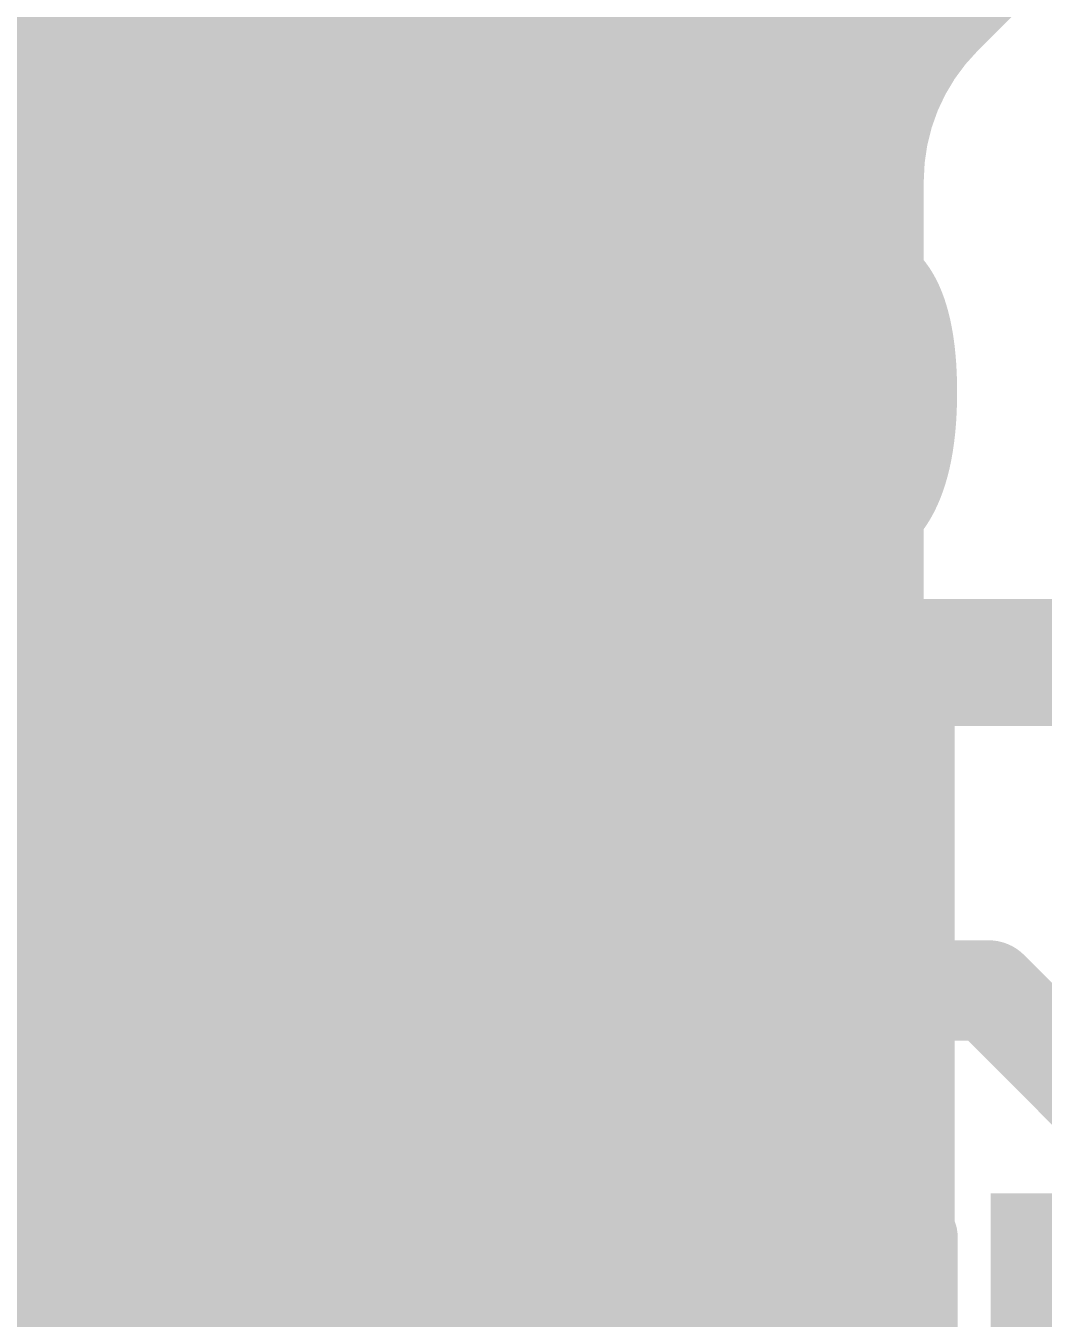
# Model space of a CAD drawing. Header units: inches. Extents: x 0 to 215, y 0 to 215.
# Drawn here: x 0.6263 to 0.6862, y 0.6337 to 0.7098 of the extents above; entities that cross this region are included whole.
import ezdxf

# ---------------------------------------------------------------- set-up
doc = ezdxf.new("R2010")
doc.units = ezdxf.units.IN
doc.header["$MEASUREMENT"] = 0
for name, color, linetype in [('BottomLayer', 5, 'Continuous'), ('BottomPaste', 16, 'Continuous'), ('BottomSolder', 6, 'Continuous'), ('TopLayer', 1, 'Continuous'), ('TopOverlay', 2, 'Continuous'), ('TopPaste', 8, 'Continuous'), ('TopSolder', 216, 'Continuous')]:
    doc.layers.add(name, color=color, linetype=linetype)
doc.styles.add('Arial', font='', dxfattribs={"height": 0.2})
doc.styles.get('Arial').set_extended_font_data('Arial')

# ---------------------------------------------------------------- blocks, each defined once
blk = doc.blocks.new('BF82192__10')
at = {"layer": 'BottomLayer'}
for points in [[(0.212598, 0.011811), (0.181102, 0.011811), (0.181102, 0.035433), (0.212598, 0.035433)], [(0.212598, -0.035433), (0.181102, -0.035433), (0.181102, -0.011811), (0.212598, -0.011811)]]:
    blk.add_hatch(color=5, dxfattribs=at).paths.add_polyline_path(points)
at = {"layer": 'BottomPaste'}
for points in [[(0.212598, 0.011811), (0.181102, 0.011811), (0.181102, 0.035433), (0.212598, 0.035433)], [(0.212598, -0.035433), (0.181102, -0.035433), (0.181102, -0.011811), (0.212598, -0.011811)]]:
    blk.add_hatch(color=16, dxfattribs=at).paths.add_polyline_path(points)
at = {"layer": 'BottomSolder'}
for points in [[(0.216598, 0.007811), (0.177102, 0.007811), (0.177102, 0.039433), (0.216598, 0.039433)], [(0.216598, -0.039433), (0.177102, -0.039433), (0.177102, -0.007811), (0.216598, -0.007811)], [(0.216598, -0.086677), (0.177102, -0.086677), (0.177102, -0.055055), (0.216598, -0.055055)]]:
    blk.add_hatch(color=6, dxfattribs=at).paths.add_polyline_path(points)
blk = doc.blocks.new('R0201_28')
at = {"layer": 'TopLayer'}
for points in [[(-0.01673, 0.007874), (-0.004919, 0.007874), (-0.004919, -0.007874), (-0.01673, -0.007874)], [(0.004916, 0.007874), (0.016727, 0.007874), (0.016727, -0.007874), (0.004916, -0.007874)]]:
    blk.add_hatch(color=1, dxfattribs=at).paths.add_polyline_path(points)
at = {"layer": 'TopPaste'}
for points in [[(-0.01673, 0.007874), (-0.004919, 0.007874), (-0.004919, -0.007874), (-0.01673, -0.007874)], [(0.004916, 0.007874), (0.016727, 0.007874), (0.016727, -0.007874), (0.004916, -0.007874)]]:
    blk.add_hatch(color=8, dxfattribs=at).paths.add_polyline_path(points)
at = {"layer": 'TopSolder'}
for points in [[(-0.02073, 0.011874), (-0.000919, 0.011874), (-0.000919, -0.011874), (-0.02073, -0.011874)], [(0.000916, 0.011874), (0.020727, 0.011874), (0.020727, -0.011874), (0.000916, -0.011874)]]:
    blk.add_hatch(color=216, dxfattribs=at).paths.add_polyline_path(points)
at = {"layer": 'TopOverlay'}
for points in [[(-0.003937, 0.014961, 0.003937, 0.003937, 0), (-0.023622, 0.014961, 0.003937, 0.003937, 0)], [(-0.023622, 0.014961, 0.003937, 0.003937, 0), (-0.023622, -0.014961, 0.003937, 0.003937, 0)], [(0.023622, 0.014961, 0.003937, 0.003937, 0), (0.003937, 0.014961, 0.003937, 0.003937, 0)], [(0.023622, 0.014961, 0.003937, 0.003937, 0), (0.023622, -0.014961, 0.003937, 0.003937, 0)], [(-0.003937, -0.014961, 0.003937, 0.003937, 0), (-0.023622, -0.014961, 0.003937, 0.003937, 0)], [(0.023622, -0.014961, 0.003937, 0.003937, 0), (0.003937, -0.014961, 0.003937, 0.003937, 0)]]:
    blk.add_lwpolyline(points, format="xyseb", dxfattribs=at)
for points in [[(-0.024606, 0.014961, 0.001969, 0.001969, 1), (-0.022638, 0.014961, 0.001969, 0.001969, 1)], [(-0.024606, 0.014961, 0.001969, 0.001969, 1), (-0.022638, 0.014961, 0.001969, 0.001969, 1)], [(-0.004921, 0.014961, 0.001969, 0.001969, 1), (-0.002953, 0.014961, 0.001969, 0.001969, 1)], [(0.002953, 0.014961, 0.001969, 0.001969, 1), (0.004921, 0.014961, 0.001969, 0.001969, 1)], [(0.022638, 0.014961, 0.001969, 0.001969, 1), (0.024606, 0.014961, 0.001969, 0.001969, 1)], [(0.022638, 0.014961, 0.001969, 0.001969, 1), (0.024606, 0.014961, 0.001969, 0.001969, 1)], [(-0.024606, -0.014961, 0.001969, 0.001969, 1), (-0.022638, -0.014961, 0.001969, 0.001969, 1)], [(-0.024606, -0.014961, 0.001969, 0.001969, 1), (-0.022638, -0.014961, 0.001969, 0.001969, 1)], [(-0.004921, -0.014961, 0.001969, 0.001969, 1), (-0.002953, -0.014961, 0.001969, 0.001969, 1)], [(0.002953, -0.014961, 0.001969, 0.001969, 1), (0.004921, -0.014961, 0.001969, 0.001969, 1)], [(0.022638, -0.014961, 0.001969, 0.001969, 1), (0.024606, -0.014961, 0.001969, 0.001969, 1)], [(0.022638, -0.014961, 0.001969, 0.001969, 1), (0.024606, -0.014961, 0.001969, 0.001969, 1)]]:
    blk.add_lwpolyline(points, format="xyseb", close=True, dxfattribs=at)
blk = doc.blocks.new('R0201_41')
at = {"layer": 'TopLayer'}
for points in [[(-0.01673, 0.007874), (-0.004919, 0.007874), (-0.004919, -0.007874), (-0.01673, -0.007874)], [(0.004916, 0.007874), (0.016727, 0.007874), (0.016727, -0.007874), (0.004916, -0.007874)]]:
    blk.add_hatch(color=1, dxfattribs=at).paths.add_polyline_path(points)
at = {"layer": 'TopPaste'}
for points in [[(-0.01673, 0.007874), (-0.004919, 0.007874), (-0.004919, -0.007874), (-0.01673, -0.007874)], [(0.004916, 0.007874), (0.016727, 0.007874), (0.016727, -0.007874), (0.004916, -0.007874)]]:
    blk.add_hatch(color=8, dxfattribs=at).paths.add_polyline_path(points)
at = {"layer": 'TopSolder'}
for points in [[(-0.02073, 0.011874), (-0.000919, 0.011874), (-0.000919, -0.011874), (-0.02073, -0.011874)], [(0.000916, 0.011874), (0.020727, 0.011874), (0.020727, -0.011874), (0.000916, -0.011874)]]:
    blk.add_hatch(color=216, dxfattribs=at).paths.add_polyline_path(points)
at = {"layer": 'TopOverlay'}
for points in [[(-0.003937, 0.014961, 0.003937, 0.003937, 0), (-0.023622, 0.014961, 0.003937, 0.003937, 0)], [(-0.023622, 0.014961, 0.003937, 0.003937, 0), (-0.023622, -0.014961, 0.003937, 0.003937, 0)], [(0.023622, 0.014961, 0.003937, 0.003937, 0), (0.003937, 0.014961, 0.003937, 0.003937, 0)], [(0.023622, 0.014961, 0.003937, 0.003937, 0), (0.023622, -0.014961, 0.003937, 0.003937, 0)], [(-0.003937, -0.014961, 0.003937, 0.003937, 0), (-0.023622, -0.014961, 0.003937, 0.003937, 0)], [(0.023622, -0.014961, 0.003937, 0.003937, 0), (0.003937, -0.014961, 0.003937, 0.003937, 0)]]:
    blk.add_lwpolyline(points, format="xyseb", dxfattribs=at)
for points in [[(-0.024606, 0.014961, 0.001969, 0.001969, 1), (-0.022638, 0.014961, 0.001969, 0.001969, 1)], [(-0.024606, 0.014961, 0.001969, 0.001969, 1), (-0.022638, 0.014961, 0.001969, 0.001969, 1)], [(-0.004921, 0.014961, 0.001969, 0.001969, 1), (-0.002953, 0.014961, 0.001969, 0.001969, 1)], [(0.002953, 0.014961, 0.001969, 0.001969, 1), (0.004921, 0.014961, 0.001969, 0.001969, 1)], [(0.022638, 0.014961, 0.001969, 0.001969, 1), (0.024606, 0.014961, 0.001969, 0.001969, 1)], [(0.022638, 0.014961, 0.001969, 0.001969, 1), (0.024606, 0.014961, 0.001969, 0.001969, 1)], [(-0.024606, -0.014961, 0.001969, 0.001969, 1), (-0.022638, -0.014961, 0.001969, 0.001969, 1)], [(-0.024606, -0.014961, 0.001969, 0.001969, 1), (-0.022638, -0.014961, 0.001969, 0.001969, 1)], [(-0.004921, -0.014961, 0.001969, 0.001969, 1), (-0.002953, -0.014961, 0.001969, 0.001969, 1)], [(0.002953, -0.014961, 0.001969, 0.001969, 1), (0.004921, -0.014961, 0.001969, 0.001969, 1)], [(0.022638, -0.014961, 0.001969, 0.001969, 1), (0.024606, -0.014961, 0.001969, 0.001969, 1)], [(0.022638, -0.014961, 0.001969, 0.001969, 1), (0.024606, -0.014961, 0.001969, 0.001969, 1)]]:
    blk.add_lwpolyline(points, format="xyseb", close=True, dxfattribs=at)
blk = doc.blocks.new('SOT_523_3_L1_6_W0_8_P1_00_LS1_6_BR_47')
at = {"layer": 'TopLayer'}
blk.add_hatch(color=1, dxfattribs=at).paths.add_polyline_path([(0.014382, -0.025943), (0.014382, -0.010195), (0.034461, -0.010195), (0.034461, -0.025943)])
at = {"layer": 'TopPaste'}
blk.add_hatch(color=8, dxfattribs=at).paths.add_polyline_path([(0.014382, -0.025943), (0.014382, -0.010195), (0.034461, -0.010195), (0.034461, -0.025943)])
at = {"layer": 'TopSolder'}
blk.add_hatch(color=216, dxfattribs=at).paths.add_polyline_path([(0.012382, -0.027943), (0.012382, -0.008195), (0.036461, -0.008195), (0.036461, -0.027943)])
at = {"layer": 'TopOverlay'}
for points in [[(-0.018887, -0.033817, 0.00748, 0.00748, 0), (-0.018887, -0.014098, 0.00748, 0.00748, 0)], [(0.016547, -0.033817, 0.00748, 0.00748, 0), (-0.018887, -0.033817, 0.00748, 0.00748, 0)], [(0.016547, -0.033817, 0.00748, 0.00748, 0), (0.016547, -0.033783, 0.00748, 0.00748, 0)]]:
    blk.add_lwpolyline(points, format="xyseb", dxfattribs=at)
for points in [[(-0.020757, -0.033817, 0.00374, 0.00374, 1), (-0.017017, -0.033817, 0.00374, 0.00374, 1)], [(-0.020757, -0.033817, 0.00374, 0.00374, 1), (-0.017017, -0.033817, 0.00374, 0.00374, 1)], [(0.014677, -0.033783, 0.00374, 0.00374, 1), (0.018417, -0.033783, 0.00374, 0.00374, 1)], [(0.014677, -0.033817, 0.00374, 0.00374, 1), (0.018417, -0.033817, 0.00374, 0.00374, 1)], [(0.014677, -0.033817, 0.00374, 0.00374, 1), (0.018417, -0.033817, 0.00374, 0.00374, 1)]]:
    blk.add_lwpolyline(points, format="xyseb", close=True, dxfattribs=at)

msp = doc.modelspace()

# ---------------------------------------------------------------- linework, layer by layer
at = {"layer": 'BottomLayer'}
for points in [[(0.665413, 0.697996, 0.005, 0.005, 0), (0.665413, 0.734492, 0.005, 0.005, 0)], [(0.680577, 0.710103, 0.005, 0.005, 0), (0.691437, 0.720963, 0.005, 0.005, 0)], [(0.665413, 0.710779, 0.005, 0.005, 0), (0.681253, 0.710779, 0.005, 0.005, 0)], [(0.676673, 0.700679, 0.005, 0.005, -0.198912), (0.680577, 0.710103, 0.005, 0.005, 0)], [(0.676673, 0.700679, 0.005, 0.005, -0.198912), (0.680577, 0.710103, 0.005, 0.005, 0)], [(0.665413, 0.706763, 0.005, 0.005, 0), (0.678143, 0.706763, 0.005, 0.005, 0)], [(0.665413, 0.702747, 0.005, 0.005, 0), (0.676835, 0.702747, 0.005, 0.005, 0)], [(0.676673, 0.59452, 0.005, 0.005, 0), (0.676673, 0.700679, 0.005, 0.005, 0)], [(0.665413, 0.698732, 0.005, 0.005, 0), (0.676673, 0.698732, 0.005, 0.005, 0)], [(0.621043, 0.697996, 0.005, 0.005, 0), (0.665413, 0.697996, 0.005, 0.005, 0)], [(0.61339, 0.694716, 0.005, 0.005, 0), (0.676673, 0.694716, 0.005, 0.005, 0)], [(0.61339, 0.6907, 0.005, 0.005, 0), (0.676673, 0.6907, 0.005, 0.005, 0)], [(0.621043, 0.687248, 0.005, 0.005, 0), (0.665413, 0.687248, 0.005, 0.005, 0)], [(0.643228, 0.669, 0.01, 0.01, 0), (0.643228, 0.684748, 0.01, 0.01, 0)], [(0.665413, 0.650752, 0.005, 0.005, 0), (0.665413, 0.687248, 0.005, 0.005, 0)], [(0.665413, 0.686685, 0.005, 0.005, 0), (0.676673, 0.686685, 0.005, 0.005, 0)], [(0.665413, 0.682669, 0.005, 0.005, 0), (0.676673, 0.682669, 0.005, 0.005, 0)], [(0.665413, 0.678653, 0.005, 0.005, 0), (0.676673, 0.678653, 0.005, 0.005, 0)], [(0.665413, 0.674638, 0.005, 0.005, 0), (0.676673, 0.674638, 0.005, 0.005, 0)], [(0.623543, 0.669, 0.01, 0.01, 0), (0.643228, 0.669, 0.01, 0.01, 0)], [(0.643228, 0.669, 0.01, 0.01, 0), (0.662913, 0.669, 0.01, 0.01, 0)], [(0.643228, 0.653252, 0.01, 0.01, 0), (0.643228, 0.669, 0.01, 0.01, 0)], [(0.665413, 0.670622, 0.005, 0.005, 0), (0.676673, 0.670622, 0.005, 0.005, 0)], [(0.640073, 0.665844, 0.005906, 0.005906, 0), (0.643228, 0.669, 0.005906, 0.005906, 0)], [(0.635378, 0.661149, 0.007874, 0.007874, 0), (0.640073, 0.665844, 0.007874, 0.007874, 0)], [(0.665413, 0.666606, 0.005, 0.005, 0), (0.676673, 0.666606, 0.005, 0.005, 0)], [(0.607028, 0.661149, 0.007874, 0.007874, 0), (0.635378, 0.661149, 0.007874, 0.007874, 0)], [(0.665413, 0.66259, 0.005, 0.005, 0), (0.676673, 0.66259, 0.005, 0.005, 0)], [(0.665413, 0.658575, 0.005, 0.005, 0), (0.676673, 0.658575, 0.005, 0.005, 0)], [(0.665413, 0.654559, 0.005, 0.005, 0), (0.676673, 0.654559, 0.005, 0.005, 0)], [(0.621043, 0.650752, 0.005, 0.005, 0), (0.665413, 0.650752, 0.005, 0.005, 0)], [(0.616637, 0.650543, 0.005, 0.005, 0), (0.676673, 0.650543, 0.005, 0.005, 0)], [(0.584778, 0.646528, 0.005, 0.005, 0), (0.676673, 0.646528, 0.005, 0.005, 0)], [(0.588794, 0.642512, 0.005, 0.005, 0), (0.676673, 0.642512, 0.005, 0.005, 0)], [(0.621043, 0.640004, 0.005, 0.005, 0), (0.665413, 0.640004, 0.005, 0.005, 0)], [(0.665413, 0.603508, 0.005, 0.005, 0), (0.665413, 0.640004, 0.005, 0.005, 0)], [(0.665413, 0.638496, 0.005, 0.005, 0), (0.676673, 0.638496, 0.005, 0.005, 0)], [(0.665413, 0.634481, 0.005, 0.005, 0), (0.676673, 0.634481, 0.005, 0.005, 0)]]:
    msp.add_lwpolyline(points, format="xyseb", dxfattribs=at)
for points in [[(0.664164, 0.710779, 0.0025, 0.0025, 1), (0.666663, 0.710779, 0.0025, 0.0025, 1)], [(0.680003, 0.710779, 0.0025, 0.0025, 1), (0.682503, 0.710779, 0.0025, 0.0025, 1)], [(0.679327, 0.710103, 0.0025, 0.0025, 1), (0.681827, 0.710103, 0.0025, 0.0025, 1)], [(0.679327, 0.710103, 0.0025, 0.0025, 1), (0.681827, 0.710103, 0.0025, 0.0025, 1)], [(0.679327, 0.710103, 0.0025, 0.0025, 1), (0.681827, 0.710103, 0.0025, 0.0025, 1)], [(0.664164, 0.706763, 0.0025, 0.0025, 1), (0.666663, 0.706763, 0.0025, 0.0025, 1)], [(0.676893, 0.706763, 0.0025, 0.0025, 1), (0.679393, 0.706763, 0.0025, 0.0025, 1)], [(0.664164, 0.702747, 0.0025, 0.0025, 1), (0.666663, 0.702747, 0.0025, 0.0025, 1)], [(0.675585, 0.702747, 0.0025, 0.0025, 1), (0.678085, 0.702747, 0.0025, 0.0025, 1)], [(0.675423, 0.700679, 0.0025, 0.0025, 1), (0.677923, 0.700679, 0.0025, 0.0025, 1)], [(0.675423, 0.700679, 0.0025, 0.0025, 1), (0.677923, 0.700679, 0.0025, 0.0025, 1)], [(0.675423, 0.700679, 0.0025, 0.0025, 1), (0.677923, 0.700679, 0.0025, 0.0025, 1)], [(0.664164, 0.698732, 0.0025, 0.0025, 1), (0.666663, 0.698732, 0.0025, 0.0025, 1)], [(0.675423, 0.698732, 0.0025, 0.0025, 1), (0.677923, 0.698732, 0.0025, 0.0025, 1)], [(0.664164, 0.697996, 0.0025, 0.0025, 1), (0.666663, 0.697996, 0.0025, 0.0025, 1)], [(0.664164, 0.697996, 0.0025, 0.0025, 1), (0.666663, 0.697996, 0.0025, 0.0025, 1)], [(0.675423, 0.694716, 0.0025, 0.0025, 1), (0.677923, 0.694716, 0.0025, 0.0025, 1)], [(0.675423, 0.6907, 0.0025, 0.0025, 1), (0.677923, 0.6907, 0.0025, 0.0025, 1)], [(0.640728, 0.684748, 0.005, 0.005, 1), (0.645728, 0.684748, 0.005, 0.005, 1)], [(0.664164, 0.687248, 0.0025, 0.0025, 1), (0.666663, 0.687248, 0.0025, 0.0025, 1)], [(0.664164, 0.687248, 0.0025, 0.0025, 1), (0.666663, 0.687248, 0.0025, 0.0025, 1)], [(0.664164, 0.686685, 0.0025, 0.0025, 1), (0.666663, 0.686685, 0.0025, 0.0025, 1)], [(0.675423, 0.686685, 0.0025, 0.0025, 1), (0.677923, 0.686685, 0.0025, 0.0025, 1)], [(0.664164, 0.682669, 0.0025, 0.0025, 1), (0.666663, 0.682669, 0.0025, 0.0025, 1)], [(0.675423, 0.682669, 0.0025, 0.0025, 1), (0.677923, 0.682669, 0.0025, 0.0025, 1)], [(0.664164, 0.678653, 0.0025, 0.0025, 1), (0.666663, 0.678653, 0.0025, 0.0025, 1)], [(0.675423, 0.678653, 0.0025, 0.0025, 1), (0.677923, 0.678653, 0.0025, 0.0025, 1)], [(0.664164, 0.674638, 0.0025, 0.0025, 1), (0.666663, 0.674638, 0.0025, 0.0025, 1)], [(0.675423, 0.674638, 0.0025, 0.0025, 1), (0.677923, 0.674638, 0.0025, 0.0025, 1)], [(0.621043, 0.669, 0.005, 0.005, 1), (0.626043, 0.669, 0.005, 0.005, 1)], [(0.640728, 0.669, 0.005, 0.005, 1), (0.645728, 0.669, 0.005, 0.005, 1)], [(0.640728, 0.669, 0.005, 0.005, 1), (0.645728, 0.669, 0.005, 0.005, 1)], [(0.640728, 0.669, 0.005, 0.005, 1), (0.645728, 0.669, 0.005, 0.005, 1)], [(0.640728, 0.669, 0.005, 0.005, 1), (0.645728, 0.669, 0.005, 0.005, 1)], [(0.660413, 0.669, 0.005, 0.005, 1), (0.665413, 0.669, 0.005, 0.005, 1)], [(0.664164, 0.670622, 0.0025, 0.0025, 1), (0.666663, 0.670622, 0.0025, 0.0025, 1)], [(0.675423, 0.670622, 0.0025, 0.0025, 1), (0.677923, 0.670622, 0.0025, 0.0025, 1)], [(0.641752, 0.669, 0.002953, 0.002953, 1), (0.644705, 0.669, 0.002953, 0.002953, 1)], [(0.638104, 0.665844, 0.003937, 0.003937, 1), (0.642041, 0.665844, 0.003937, 0.003937, 1)], [(0.664164, 0.666606, 0.0025, 0.0025, 1), (0.666663, 0.666606, 0.0025, 0.0025, 1)], [(0.675423, 0.666606, 0.0025, 0.0025, 1), (0.677923, 0.666606, 0.0025, 0.0025, 1)], [(0.638596, 0.665844, 0.002953, 0.002953, 1), (0.641549, 0.665844, 0.002953, 0.002953, 1)], [(0.633409, 0.661149, 0.003937, 0.003937, 1), (0.637346, 0.661149, 0.003937, 0.003937, 1)], [(0.633409, 0.661149, 0.003937, 0.003937, 1), (0.637346, 0.661149, 0.003937, 0.003937, 1)], [(0.664164, 0.66259, 0.0025, 0.0025, 1), (0.666663, 0.66259, 0.0025, 0.0025, 1)], [(0.675423, 0.66259, 0.0025, 0.0025, 1), (0.677923, 0.66259, 0.0025, 0.0025, 1)], [(0.664164, 0.658575, 0.0025, 0.0025, 1), (0.666663, 0.658575, 0.0025, 0.0025, 1)], [(0.675423, 0.658575, 0.0025, 0.0025, 1), (0.677923, 0.658575, 0.0025, 0.0025, 1)], [(0.640728, 0.653252, 0.005, 0.005, 1), (0.645728, 0.653252, 0.005, 0.005, 1)], [(0.664164, 0.654559, 0.0025, 0.0025, 1), (0.666663, 0.654559, 0.0025, 0.0025, 1)], [(0.675423, 0.654559, 0.0025, 0.0025, 1), (0.677923, 0.654559, 0.0025, 0.0025, 1)], [(0.664164, 0.650752, 0.0025, 0.0025, 1), (0.666663, 0.650752, 0.0025, 0.0025, 1)], [(0.664164, 0.650752, 0.0025, 0.0025, 1), (0.666663, 0.650752, 0.0025, 0.0025, 1)], [(0.675423, 0.650543, 0.0025, 0.0025, 1), (0.677923, 0.650543, 0.0025, 0.0025, 1)], [(0.675423, 0.646528, 0.0025, 0.0025, 1), (0.677923, 0.646528, 0.0025, 0.0025, 1)], [(0.675423, 0.642512, 0.0025, 0.0025, 1), (0.677923, 0.642512, 0.0025, 0.0025, 1)], [(0.664164, 0.640004, 0.0025, 0.0025, 1), (0.666663, 0.640004, 0.0025, 0.0025, 1)], [(0.664164, 0.640004, 0.0025, 0.0025, 1), (0.666663, 0.640004, 0.0025, 0.0025, 1)], [(0.664164, 0.638496, 0.0025, 0.0025, 1), (0.666663, 0.638496, 0.0025, 0.0025, 1)], [(0.675423, 0.638496, 0.0025, 0.0025, 1), (0.677923, 0.638496, 0.0025, 0.0025, 1)], [(0.664164, 0.634481, 0.0025, 0.0025, 1), (0.666663, 0.634481, 0.0025, 0.0025, 1)], [(0.675423, 0.634481, 0.0025, 0.0025, 1), (0.677923, 0.634481, 0.0025, 0.0025, 1)]]:
    msp.add_lwpolyline(points, format="xyseb", close=True, dxfattribs=at)
at = {"layer": 'TopLayer'}
for points in [[(0.659646, 0.685646, 0.005906, 0.005906, 0), (0.659646, 0.722646, 0.005906, 0.005906, 0)], [(0.646319, 0.698311, 0.005, 0.005, 0), (0.646319, 0.722646, 0.005, 0.005, 0)], [(0.578237, 0.710779, 0.005, 0.005, 0), (0.646319, 0.710779, 0.005, 0.005, 0)], [(0.573824, 0.706763, 0.005, 0.005, 0), (0.646319, 0.706763, 0.005, 0.005, 0)], [(0.571987, 0.70309, 0.005, 0.005, 0), (0.629942, 0.70309, 0.005, 0.005, 0)], [(0.629942, 0.70309, 0.005, 0.005, -0.093496), (0.634797, 0.702175, 0.005, 0.005, 0)], [(0.629942, 0.70309, 0.005, 0.005, -0.093496), (0.634797, 0.702175, 0.005, 0.005, 0)], [(0.632946, 0.702747, 0.005, 0.005, 0), (0.646319, 0.702747, 0.005, 0.005, 0)], [(0.634797, 0.702175, 0.005, 0.005, -0.171777), (0.642825, 0.698345, 0.005, 0.005, 0)], [(0.634797, 0.702175, 0.005, 0.005, -0.171777), (0.642825, 0.698345, 0.005, 0.005, 0)], [(0.642421, 0.698732, 0.005, 0.005, 0), (0.646319, 0.698732, 0.005, 0.005, 0)], [(0.565623, 0.689764, 0.005906, 0.005906, 0), (0.629942, 0.689764, 0.005906, 0.005906, 0)], [(0.629942, 0.689764, 0.005906, 0.005906, 0), (0.630784, 0.688921, 0.005906, 0.005906, 0)], [(0.630784, 0.688921, 0.005906, 0.005906, 0), (0.633401, 0.688921, 0.005906, 0.005906, 0)], [(0.633401, 0.688921, 0.005906, 0.005906, 0), (0.636354, 0.685968, 0.005906, 0.005906, 0)], [(0.636354, 0.684, 0.005906, 0.005906, 0), (0.636354, 0.685968, 0.005906, 0.005906, 0)], [(0.658, 0.684, 0.005906, 0.005906, 0), (0.659646, 0.685646, 0.005906, 0.005906, 0)], [(0.635854, 0.6835, 0.005906, 0.005906, 0), (0.636354, 0.684, 0.005906, 0.005906, 0)], [(0.635854, 0.6535, 0.005906, 0.005906, 0), (0.635854, 0.6835, 0.005906, 0.005906, 0)], [(0.635354, 0.653, 0.005906, 0.005906, 0), (0.635854, 0.6535, 0.005906, 0.005906, 0)], [(0.657, 0.653, 0.005906, 0.005906, 0), (0.683, 0.653, 0.005906, 0.005906, 0)], [(0.683, 0.653, 0.005906, 0.005906, 0), (0.692, 0.644, 0.005906, 0.005906, 0)], [(0.669342, 0.639673, 0.005, 0.005, 0), (0.67748, 0.639673, 0.005, 0.005, 0)], [(0.601317, 0.638496, 0.005, 0.005, 0), (0.678657, 0.638496, 0.005, 0.005, 0)], [(0.623012, 0.638689, 0.005, 0.005, 0), (0.644657, 0.638689, 0.005, 0.005, 0)], [(0.644657, 0.638689, 0.005, 0.005, 0), (0.647697, 0.638689, 0.005, 0.005, 0)], [(0.644657, 0.638689, 0.005, 0.005, 0), (0.647697, 0.638689, 0.005, 0.005, 0)], [(0.647697, 0.638689, 0.005, 0.005, 0), (0.669342, 0.638689, 0.005, 0.005, 0)], [(0.678673, 0.63, 0.005, 0.005, 0), (0.678673, 0.63848, 0.005, 0.005, 0)], [(0.600537, 0.634481, 0.005, 0.005, 0), (0.678673, 0.634481, 0.005, 0.005, 0)]]:
    msp.add_lwpolyline(points, format="xyseb", dxfattribs=at)
for points in [[(0.645069, 0.710779, 0.0025, 0.0025, 1), (0.647569, 0.710779, 0.0025, 0.0025, 1)], [(0.645069, 0.706763, 0.0025, 0.0025, 1), (0.647569, 0.706763, 0.0025, 0.0025, 1)], [(0.628692, 0.70309, 0.0025, 0.0025, 1), (0.631192, 0.70309, 0.0025, 0.0025, 1)], [(0.628692, 0.70309, 0.0025, 0.0025, 1), (0.631192, 0.70309, 0.0025, 0.0025, 1)], [(0.628692, 0.70309, 0.0025, 0.0025, 1), (0.631192, 0.70309, 0.0025, 0.0025, 1)], [(0.631696, 0.702747, 0.0025, 0.0025, 1), (0.634196, 0.702747, 0.0025, 0.0025, 1)], [(0.645069, 0.702747, 0.0025, 0.0025, 1), (0.647569, 0.702747, 0.0025, 0.0025, 1)], [(0.633547, 0.702175, 0.0025, 0.0025, 1), (0.636047, 0.702175, 0.0025, 0.0025, 1)], [(0.633547, 0.702175, 0.0025, 0.0025, 1), (0.636047, 0.702175, 0.0025, 0.0025, 1)], [(0.633547, 0.702175, 0.0025, 0.0025, 1), (0.636047, 0.702175, 0.0025, 0.0025, 1)], [(0.633547, 0.702175, 0.0025, 0.0025, 1), (0.636047, 0.702175, 0.0025, 0.0025, 1)], [(0.641171, 0.698732, 0.0025, 0.0025, 1), (0.643671, 0.698732, 0.0025, 0.0025, 1)], [(0.645069, 0.698732, 0.0025, 0.0025, 1), (0.647569, 0.698732, 0.0025, 0.0025, 1)], [(0.641575, 0.698345, 0.0025, 0.0025, 1), (0.644075, 0.698345, 0.0025, 0.0025, 1)], [(0.641575, 0.698345, 0.0025, 0.0025, 1), (0.644075, 0.698345, 0.0025, 0.0025, 1)], [(0.645069, 0.698311, 0.0025, 0.0025, 1), (0.647569, 0.698311, 0.0025, 0.0025, 1)], [(0.628466, 0.689764, 0.002953, 0.002953, 1), (0.631418, 0.689764, 0.002953, 0.002953, 1)], [(0.628466, 0.689764, 0.002953, 0.002953, 1), (0.631418, 0.689764, 0.002953, 0.002953, 1)], [(0.629308, 0.688921, 0.002953, 0.002953, 1), (0.632261, 0.688921, 0.002953, 0.002953, 1)], [(0.629308, 0.688921, 0.002953, 0.002953, 1), (0.632261, 0.688921, 0.002953, 0.002953, 1)], [(0.631925, 0.688921, 0.002953, 0.002953, 1), (0.634878, 0.688921, 0.002953, 0.002953, 1)], [(0.631925, 0.688921, 0.002953, 0.002953, 1), (0.634878, 0.688921, 0.002953, 0.002953, 1)], [(0.634878, 0.685968, 0.002953, 0.002953, 1), (0.63783, 0.685968, 0.002953, 0.002953, 1)], [(0.634878, 0.685968, 0.002953, 0.002953, 1), (0.63783, 0.685968, 0.002953, 0.002953, 1)], [(0.65817, 0.685646, 0.002953, 0.002953, 1), (0.661122, 0.685646, 0.002953, 0.002953, 1)], [(0.65817, 0.685646, 0.002953, 0.002953, 1), (0.661122, 0.685646, 0.002953, 0.002953, 1)], [(0.634878, 0.684, 0.002953, 0.002953, 1), (0.63783, 0.684, 0.002953, 0.002953, 1)], [(0.634878, 0.684, 0.002953, 0.002953, 1), (0.63783, 0.684, 0.002953, 0.002953, 1)], [(0.656524, 0.684, 0.002953, 0.002953, 1), (0.659476, 0.684, 0.002953, 0.002953, 1)], [(0.634378, 0.6835, 0.002953, 0.002953, 1), (0.63733, 0.6835, 0.002953, 0.002953, 1)], [(0.634378, 0.6835, 0.002953, 0.002953, 1), (0.63733, 0.6835, 0.002953, 0.002953, 1)], [(0.634378, 0.6535, 0.002953, 0.002953, 1), (0.63733, 0.6535, 0.002953, 0.002953, 1)], [(0.634378, 0.6535, 0.002953, 0.002953, 1), (0.63733, 0.6535, 0.002953, 0.002953, 1)], [(0.633878, 0.653, 0.002953, 0.002953, 1), (0.63683, 0.653, 0.002953, 0.002953, 1)], [(0.655524, 0.653, 0.002953, 0.002953, 1), (0.658476, 0.653, 0.002953, 0.002953, 1)], [(0.681524, 0.653, 0.002953, 0.002953, 1), (0.684476, 0.653, 0.002953, 0.002953, 1)], [(0.681524, 0.653, 0.002953, 0.002953, 1), (0.684476, 0.653, 0.002953, 0.002953, 1)], [(0.668092, 0.639673, 0.0025, 0.0025, 1), (0.670593, 0.639673, 0.0025, 0.0025, 1)], [(0.67623, 0.639673, 0.0025, 0.0025, 1), (0.67873, 0.639673, 0.0025, 0.0025, 1)], [(0.643408, 0.638689, 0.0025, 0.0025, 1), (0.645907, 0.638689, 0.0025, 0.0025, 1)], [(0.643408, 0.638689, 0.0025, 0.0025, 1), (0.645907, 0.638689, 0.0025, 0.0025, 1)], [(0.643408, 0.638689, 0.0025, 0.0025, 1), (0.645907, 0.638689, 0.0025, 0.0025, 1)], [(0.646447, 0.638689, 0.0025, 0.0025, 1), (0.648946, 0.638689, 0.0025, 0.0025, 1)], [(0.646447, 0.638689, 0.0025, 0.0025, 1), (0.648946, 0.638689, 0.0025, 0.0025, 1)], [(0.646447, 0.638689, 0.0025, 0.0025, 1), (0.648946, 0.638689, 0.0025, 0.0025, 1)], [(0.668092, 0.638689, 0.0025, 0.0025, 1), (0.670593, 0.638689, 0.0025, 0.0025, 1)], [(0.677407, 0.638496, 0.0025, 0.0025, 1), (0.679907, 0.638496, 0.0025, 0.0025, 1)], [(0.677423, 0.63848, 0.0025, 0.0025, 1), (0.679923, 0.63848, 0.0025, 0.0025, 1)], [(0.677423, 0.634481, 0.0025, 0.0025, 1), (0.679923, 0.634481, 0.0025, 0.0025, 1)]]:
    msp.add_lwpolyline(points, format="xyseb", close=True, dxfattribs=at)

# ---------------------------------------------------------------- block references
msp.add_blockref('BF82192__10', (0.446378, 0.692622))
for name, p, rotation in [('R0201_28', (0.647176, 0.684), 180), ('SOT_523_3_L1_6_W0_8_P1_00_LS1_6_BR_47', (0.711069, 0.653421), 270), ('R0201_41', (0.646176, 0.653), 180)]:
    msp.add_blockref(name, p, dxfattribs=dict(rotation=rotation))

# ---------------------------------------------------------------- texts
at = {"layer": 'TopOverlay', "style": 'Arial'}
for s, p in [('R19', (0.632, 0.678)), ('R6', (0.636, 0.647))]:
    msp.add_text(s, height=0.019685, dxfattribs=at).set_placement(p)

doc.saveas('drawing.dxf')
